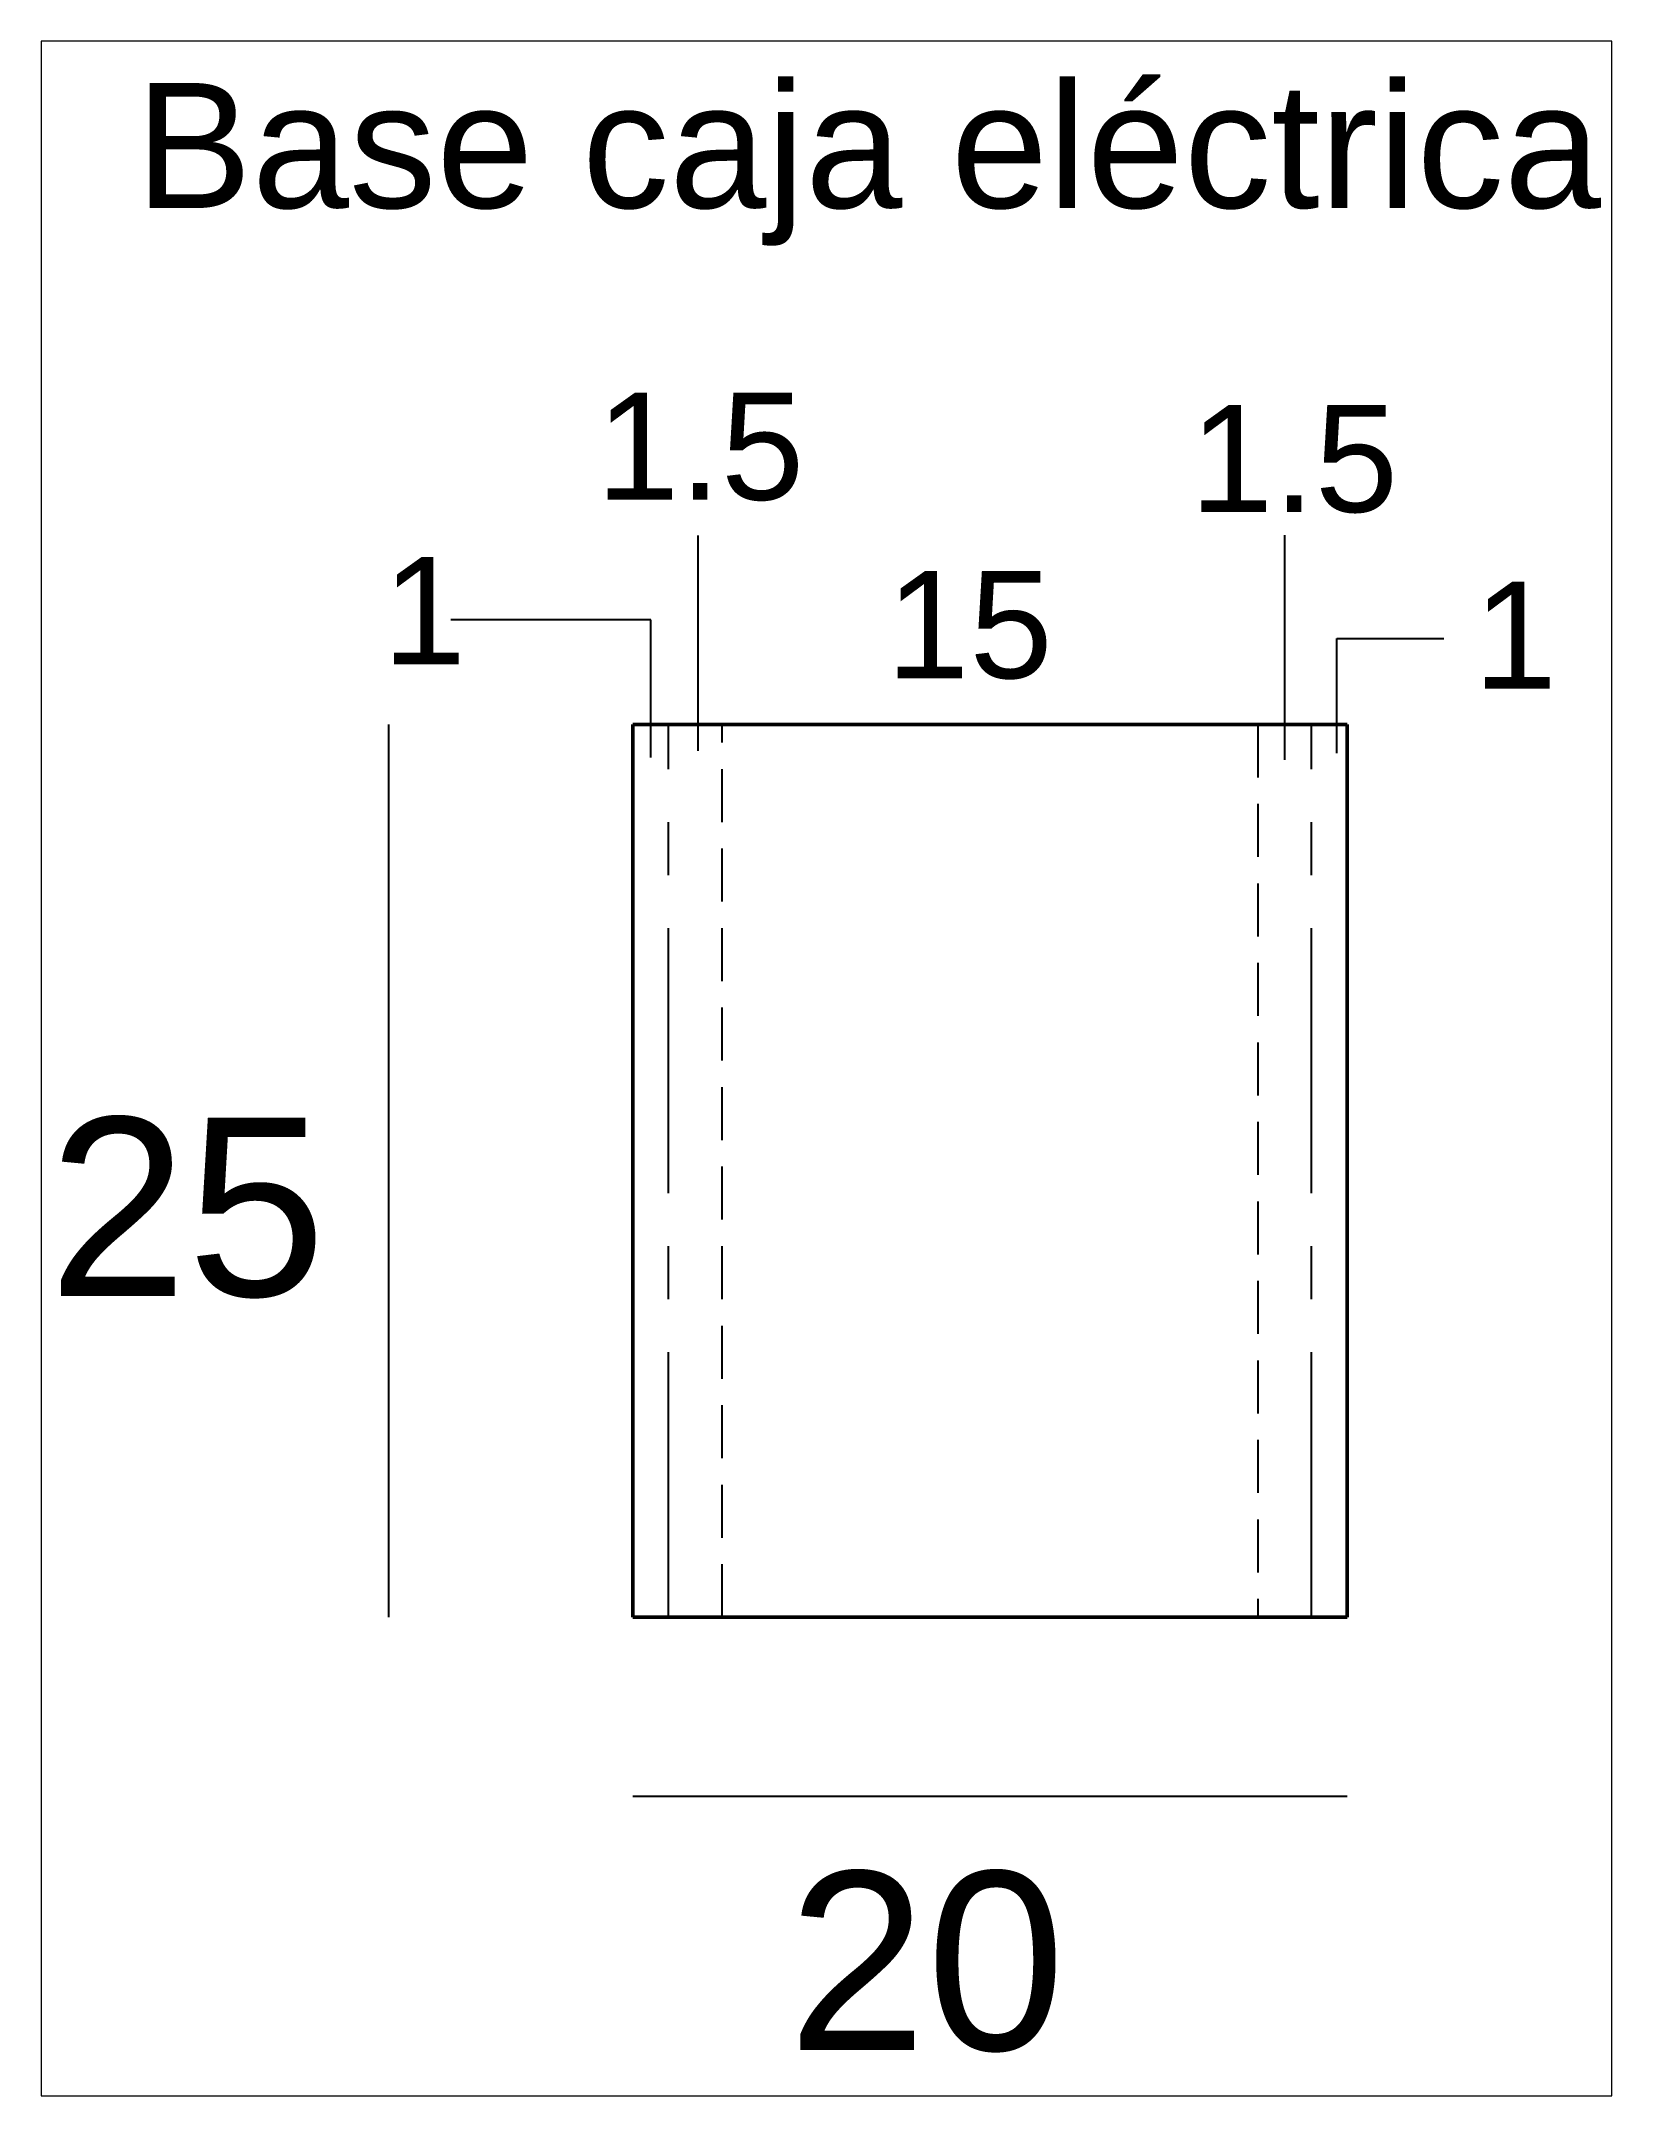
# Paper-space layout 'Layout1' of a CAD drawing. Header units: millimetres. Extents: x 0 to 204, y 0 to 267.
# The model-space entities are those that its viewports show. They can reach past a viewport. Long polylines and large blocks are cut down to what shows.
import ezdxf

# ---------------------------------------------------------------- set-up
doc = ezdxf.new("R2010")
doc.units = ezdxf.units.MM
doc.header["$LTSCALE"] = 0.25
doc.linetypes.add('CENTERX2', pattern=[101.6, 63.5, -12.7, 12.7, -12.7])
doc.linetypes.add('DASHED', pattern=[19.05, 12.7, -6.35])
doc.styles.get("Standard").update_dxf_attribs({"font": 'arial.ttf'})

msp = doc.modelspace()

# ---------------------------------------------------------------- linework, layer by layer
for p, q in [((3224.04, 1648.04), (3224.04, 1708.29)), ((3388.31, 1645.55), (3388.31, 1708.47)), ((3210.72, 1684.68), (3154.72, 1684.68)), ((3210.72, 1646.18), (3210.72, 1684.68)), ((3402.79, 1647.43), (3402.79, 1679.46)), ((3402.79, 1679.46), (3432.82, 1679.46)), ((3137.28, 1655.45), (3137.28, 1405.45)), ((3205.7, 1355.36), (3405.7, 1355.36))]:
    msp.add_line(p, q)
at = {"color": 150, "lineweight": 50}
for p, q in [((3215.7, 1655.45), (3205.7, 1655.45)), ((3205.7, 1655.45), (3205.7, 1405.45)), ((3230.7, 1655.45), (3215.7, 1655.45)), ((3230.7, 1655.45), (3380.7, 1655.45)), ((3380.7, 1655.45), (3395.7, 1655.45)), ((3395.7, 1655.45), (3405.7, 1655.45)), ((3405.7, 1655.45), (3405.7, 1405.45)), ((3205.7, 1405.45), (3215.7, 1405.45)), ((3215.7, 1405.45), (3230.7, 1405.45)), ((3380.7, 1405.45), (3230.7, 1405.45)), ((3395.7, 1405.45), (3380.7, 1405.45)), ((3405.7, 1405.45), (3395.7, 1405.45))]:
    msp.add_line(p, q, dxfattribs=at)
at = {"color": 6, "linetype": 'CENTERX2'}
for p, q in [((3215.7, 1405.45), (3215.7, 1655.45)), ((3395.7, 1405.45), (3395.7, 1655.45))]:
    msp.add_line(p, q, dxfattribs=at)
at = {"color": 3, "linetype": 'DASHED'}
for p, q in [((3230.7, 1405.45), (3230.7, 1655.45)), ((3380.7, 1655.45), (3380.7, 1405.45))]:
    msp.add_line(p, q, dxfattribs=at)

# ---------------------------------------------------------------- texts
at = {"attachment_point": 1}
for s, width, insert, char_height in [('Base caja eléctrica', 411.3017, (3066.48, 1835.04), 35), ('1.5', 26.1547, (3195.45, 1748.33), 30), ('1.5', 31.4479, (3361.72, 1744.91), 30), ('1', 47.3276, (3135.67, 1702.28), 30), ('15', 39.6104, (3276.66, 1698.38), 30), ('1', 21.1729, (3441.12, 1695.43), 30), ('25', 77.0914, (3042.1, 1545.36), 50), ('20', 103.8375, (3249.1, 1334.23), 50)]:
    msp.add_mtext_dynamic_manual_height_columns(s, width=width, gutter_width=12.5, heights=[0], dxfattribs=dict(at, insert=insert, char_height=char_height))

psp = doc.layouts.get("Layout1")

# ---------------------------------------------------------------- viewports
at = {"layer": '0', "view_target_point": (3005.47, 1431.44)}
psp.add_viewport(center=(101.95, 133.53), size=(203.41, 266.115), view_center_point=(254.47, 127.66), view_height=575.363, dxfattribs=at)

doc.saveas('drawing.dxf')
